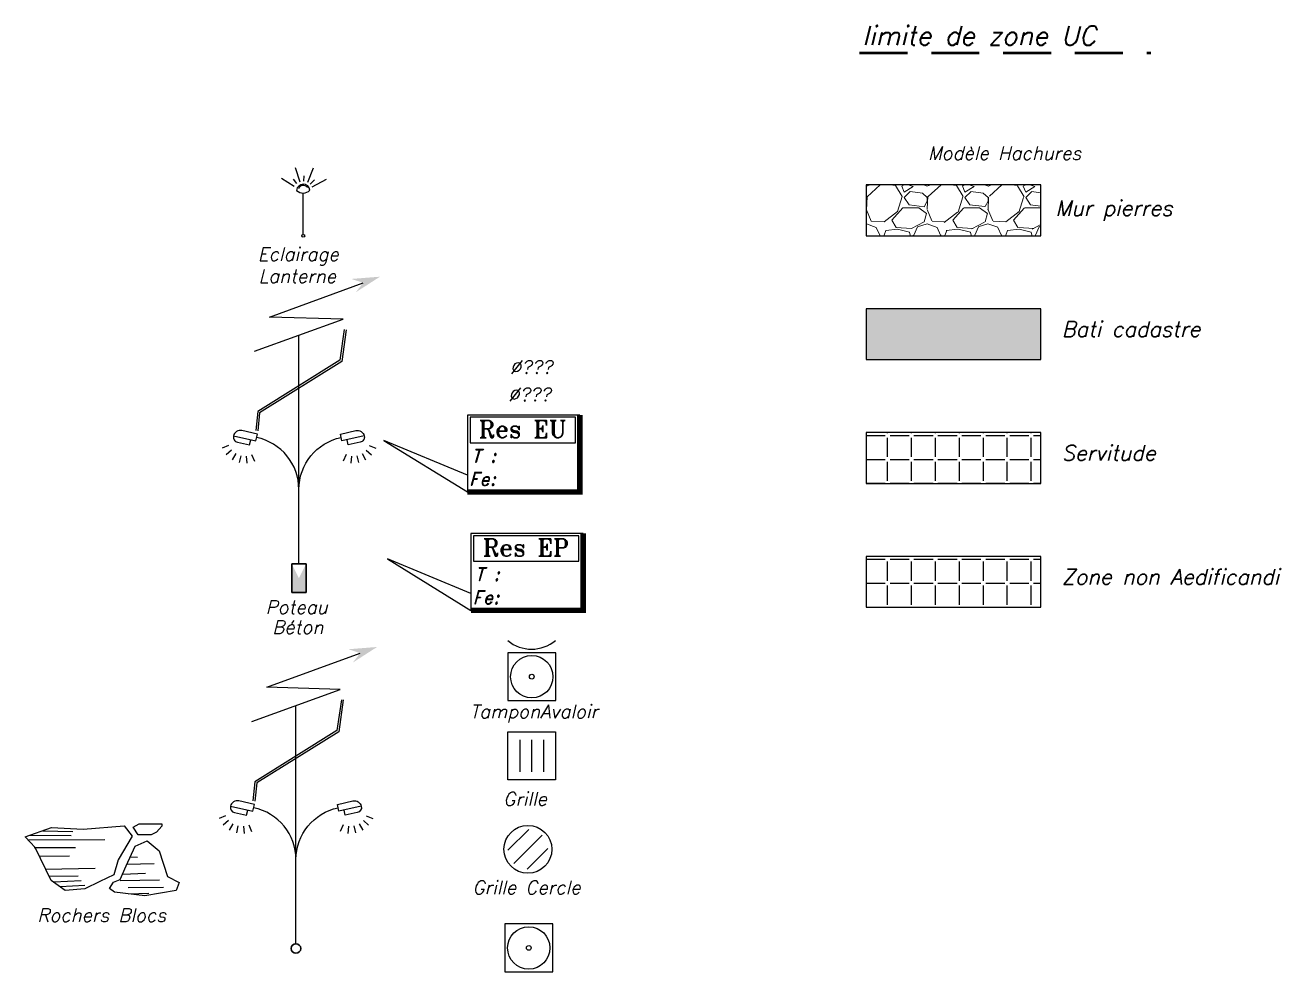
# Model space of a CAD drawing. Header units: metres. Extents: x 9606 to 9900, y 4805 to 4952.
# Drawn here: x 9818.76 to 9844.99, y 4932.17 to 4951.94 of the extents above; entities that cross this region are included whole.
import ezdxf
from ezdxf.enums import TextEntityAlignment as Align

# ---------------------------------------------------------------- set-up
doc = ezdxf.new("R2010")
doc.units = ezdxf.units.M
doc.header["$LTSCALE"] = 2
doc.linetypes.add('CACHEX2', pattern=[0.75, 0.5, -0.25])
for name, color, linetype in [('Cadastre Bati Hachures', 141, 'Continuous'), ('Légende Topo', 7, 'Continuous'), ('Mur', 7, 'Continuous'), ('Relief Rocher', 15, 'Continuous'), ('Res Eclairage Symbole', 7, 'Continuous'), ('Res Elec Symbole', 1, 'Continuous'), ('Res EP Symbole', 142, 'Continuous'), ('Res EP Texte', 142, 'Continuous'), ('Res EU Symbole', 32, 'Continuous'), ('Res EU Texte', 32, 'Continuous'), ('Res Téléphone Symbole', 3, 'Continuous'), ('Servitude', 40, 'Continuous'), ('Servitude Hachure', 40, 'Continuous'), ('Servitude Texte', 7, 'Continuous'), ('Voirie Texte', 7, 'Continuous'), ('Zonage PLU', 7, 'Continuous'), ('Zone Non Aedificandi', 7, 'Continuous')]:
    doc.layers.add(name, color=color, linetype=linetype)
doc.layers.add('Mur Hachure', color=251, linetype='Continuous', lineweight=9)
doc.styles.add('17', font='romans.shx', dxfattribs={"oblique": 13.5, "height": 0.9})
doc.styles.add('Cotation Alti', font='romans.shx', dxfattribs={"oblique": 13.49999999999998, "height": 0.28})
doc.styles.add('LEVÉTOPO', font='romand.shx', dxfattribs={"oblique": 15.3})
doc.styles.add('Romant', font='romant.shx', dxfattribs={"oblique": 13.5, "height": 0.5})

# ---------------------------------------------------------------- blocks, each defined once
blk = doc.blocks.new('Eclairage Lanterne')
for p, q in [((-0.06412473487368546, 1.122098558422035), (-0.1614649911884443, 1.417729678563487)), ((0.09353206753994882, 1.120455614556522), (0.214933422055183, 1.416543603411182)), ((-0.1915712975429487, 1.026376462117673), (-0.4576638001690045, 1.196615771167228)), ((-0.1326180540248465, 1.089610937706788), (-0.2018449912226475, 1.186105594919311)), ((0.01425814676315691, 1.140801228173519), (0.0182945666723378, 1.254410078798631)), ((0.1452688659418677, 1.080330191134286), (0.2352887437959487, 1.170057428684341)), ((0.1864171283378463, 1.020065911169477), (0.4847475022620354, 1.180045155642511)), ((-3.193525570486e-19, 0.02945507444580127), (-9.19735364299968e-18, 0.8935537849149665))]:
    blk.add_line(p, q)
blk.add_circle((0, 0), 0.02945507444580127)
for centre, radius, start, end in [((9.396672941871415e-05, 0.9370799270603022), 0.1395480761382769, 6.514912235577613, 175.4489414612873), ((0.001383611567660901, 0.9429411523328443), 0.1075024310356474, 39.20066541552768, 158.2149621239158), ((-0.002549854461243113, 1.09133272677064), 0.1977953781039447, 226.3757131305028, 315.5881405661805)]:
    blk.add_arc(centre, radius, start, end)
blk = doc.blocks.new('TamponAvaloir')
for p, q in [((0.9999999999999991, 1.000000000000001), (-8.881784197001252e-16, 1)), ((-8.881784197001252e-16, 1), (0, 0)), ((1, 8.881784197001252e-16), (0.9999999999999991, 1.000000000000001)), ((0, 0), (1, 8.881784197001252e-16))]:
    blk.add_line(p, q)
for radius in [0.4425, 0.05]:
    blk.add_circle((0.4999999999999996, 0.5000000000000004), radius)
blk.add_arc((0.4940150324255211, 1.851340306748171), 0.776608757684077, 230.2831471554344, 310.1452908107576)
blk = doc.blocks.new('TamponRondCarré')
for p, q in [((1, 1), (0, 1)), ((0, 1), (0, 0)), ((1, 0), (1, 1)), ((0, 0), (1, 0))]:
    blk.add_line(p, q)
for radius in [0.4425, 0.05]:
    blk.add_circle((0.5, 0.5), radius)
blk = doc.blocks.new('Grille Cercle')
at = {"linetype": 'ByBlock'}
for p, q in [((-0.4163459164202353, -0.01634591642026747), (0.01634591642037168, 0.4163459164202447)), ((-0.2946278254879694, -0.2946278254878557), (0.2946278254879126, 0.2946278254878841)), ((-0.01634591642033379, -0.4163459164202637), (0.4163459164202731, 0.01634591642029589))]:
    blk.add_line(p, q, dxfattribs=at)
at = {"color": 0, "linetype": 'ByBlock'}
blk.add_circle((1.894780628693376e-14, -9.47390314346688e-15), 0.4999999999999763, dxfattribs=at)
blk = doc.blocks.new('Rochers Blocs')
for p, q in [((-0.8333813410574689, 1.116454283078938), (-0.2804348286299216, 1.316524171728462)), ((-0.2804348286299216, 1.316524171728462), (0.3793869232460761, 1.280768715591663)), ((0.3793869232460761, 1.280768715591663), (1.236819970267883, 1.348262159713207)), ((1.236819970267883, 1.348262159713207), (1.400329572135191, 1.135738130927187)), ((1.423774591783236, 1.320943387234508), (1.550745196461842, 1.389642096765347)), ((1.528518221457785, 1.161048181901493), (1.423774591783236, 1.320943387234508)), ((1.550745196461842, 1.389642096765347), (2.023307816001807, 1.392052565623729)), ((2.024830371466476, 1.337816754550712), (1.913693159760306, 1.215284004648171)), ((2.023307816001807, 1.392052565623729), (2.024830371466476, 1.337816754550712)), ((-0.6266346811363984, 0.8942883177971609), (-0.8333813410574689, 1.116454283078938)), ((-0.7600000191749925, 1.053380029320168), (0.8294180562806706, 1.065432446347974)), ((-0.7341189109195989, 1.151807992759723), (0.1254457132082358, 1.143371320775282)), ((-0.4646488180493725, 1.246218475475585), (0.1659421711533415, 1.231353853909073)), ((1.400329572135191, 1.135738130927187), (1.113504682156222, 0.6391791233666402)), ((1.800728914436669, 1.157834194987807), (1.528518221457785, 1.161048181901493)), ((1.913693159760306, 1.215284004648171), (1.800728914436669, 1.157834194987807)), ((-0.6409455513120461, 0.8938865704431708), (0.2183145939823596, 0.8962970518731891)), ((-0.2923072415251005, 0.208908307987952), (-0.6266346811363984, 0.8942883177971609)), ((1.274578195416187, 0.5134323874483882), (1.463663211402596, 0.9204018500098357)), ((1.463663211402596, 0.9204018500098357), (1.718213411094545, 1.036104938895272)), ((1.718213411094545, 1.036104938895272), (1.967588138734628, 0.8259913672939738)), ((1.967588138734628, 0.8259913672939738), (2.140233042083331, 0.2880524469265843)), ((-0.5212820284592253, 0.7126987589405807), (0.094389100233091, 0.719126720196316)), ((1.113504682156222, 0.6391791233666402), (1.022159541523651, 0.3217991573136937)), ((1.287975500461916, 0.5463756156991528), (1.860409571781105, 0.562445489205351)), ((1.369577469980725, 0.7006463778317374), (1.512990491315026, 0.6938166692220098)), ((-0.4134932878553452, 0.4443319314615334), (0.6315034030038151, 0.4628122738261122)), ((-0.3376758773655264, 0.2944803848349948), (0.2779952520074253, 0.3009083218454335)), ((1.022159541523651, 0.3217991573136937), (0.7252857849333624, 0.1831965222312934)), ((1.153697813276897, 0.2277904093801844), (1.274578195416187, 0.5134323874483882)), ((1.207896118395015, 0.3378690433915273), (1.679849715612986, 0.3619738415281761)), ((2.140233042083331, 0.2880524469265843), (2.387171680435437, 0.1647161924383481)), ((-4.547473508864641e-13, 0), (-0.2923072415251005, 0.208908307987952)), ((-0.2341502916543308, 0.1779738138132155), (0.3379792688441784, 0.2048908398358961)), ((-0.1026120518883351, 0.08396506498173185), (0.4122741231886934, 0.1092751285276735)), ((0.4144057009753562, 0.03334498817639243), (-4.547473508864641e-13, 0)), ((0.7252857849333624, 0.1831965222312934), (0.4144057009753562, 0.03334498817639243)), ((0.92990086706777, 0.03696069730079487), (1.012111858908579, 0.1695371301551135)), ((1.032208408134971, -0.03615721516445222), (0.92990086706777, 0.03696069730079487)), ((1.012111858908579, 0.1695371301551135), (1.153697813276897, 0.2277904093801844)), ((1.154306834918256, 0.2060961043472171), (1.970329890852284, 0.2181484971297237)), ((1.315989370500209, 0.05865503915069864), (2.06045817151775, 0.0686986978571752)), ((2.32018506060634, 1.249000902703301e-16), (1.664626496290913, -0.1161048236677915)), ((2.387171680435437, 0.1647161924383481), (2.32018506060634, 1.249000902703301e-16)), ((1.664626496290913, -0.1161048236677915), (1.032208408134971, -0.03615721516445222)), ((1.33395434262058, -0.07110919006288247), (1.748969033931135, -0.05945853206273051))]:
    blk.add_line(p, q)
blk = doc.blocks.new('Poteau Béton Ecl')
at = {"color": 0}
for p, q in [((-1.366147240332708, 3.269235880649049), (-0.898851690642914, 3.165116302349887)), ((-0.8668148973202108, 3.30889960506569), (-1.190327144294173, 3.380982390041964)), ((-1.030716946808269, 3.081306236168786), (-1.00668935181622, 3.189143897342035)), ((-0.898851690642914, 3.165116302349887), (-0.8668148973202108, 3.30889960506569)), ((-1.470384665949524, 3.070688192841985), (-1.605538598825149, 3.012092296833316)), ((-1.408579640170132, 2.973445005531971), (-1.519012151970401, 2.875952865763324)), ((-1.319750751345509, 2.900060744240633), (-1.394650823761083, 2.773215047264486)), ((-1.282337910697294, 3.137370624483694), (-1.030716946808269, 3.081306236168786)), ((-1.212592185340554, 2.857718202982994), (-1.244628978663371, 2.713934900267262)), ((-1.097593089978517, 2.850561188068554), (-1.083630392465636, 2.703915668623637)), ((-0.9860115668303138, 2.879291627583527), (-0.9274164073673887, 2.744137694707959))]:
    blk.add_line(p, q, dxfattribs=at)
at = {"flags": 128}
blk.add_lwpolyline([(0, 0.5999999999767169), (0, 2.15471991584559)], dxfattribs=at)
blk.add_lwpolyline([(-0.1499999999068677, 0), (0.1499999999068677, 0), (0.1499999999068677, 0.5999999999767169), (-0.1499999999068677, 0.5999999999767169)], close=True)
blk.add_lwpolyline([(-0.1499999999068677, 0), (0.1499999999068677, 0), (0.1499999999068677, 0.5999999999767169), (-0.1499999999068677, 0.5999999999767169)], close=True)
at = {"color": 0}
for centre, radius, start, end in [((-1.258310315705216, 3.245208285656901), 0.1104818603646372, 167.4389049999996, 257.4389049999997), ((-1.22236393761699, 3.237199087326246), 0.1473091471528497, 77.43890499999978, 167.4389049999996), ((-1.104818603646379, 2.15471991584559), 1.104818603646373, 0, 78.4089789999995)]:
    blk.add_arc(centre, radius, start, end, dxfattribs=at)
blk.add_solid([(-0.1499999999068677, 0.5999999999767169), (-0.1499999999068677, 0), (0.1499999999068677, 0)])
blk = doc.blocks.new('Poteau Béton F T')
for points in [[(0.9495641630356149, 5.494297250941914), (0.8574399547844536, 4.850601668695589), (-0.8574399547844536, 3.779116623085717), (-0.897639679583758, 3.381937022890401)], [(0.9891606972870921, 5.488630287445453), (0.8944025179003292, 4.826530470135008), (-0.8196175360464997, 3.755582676396445), (-0.8578430000732218, 3.37790908297748)]]:
    blk.add_lwpolyline(points)
at = {"flags": 128}
blk.add_lwpolyline([(0, 0.5999999999767169), (0, 4.267693132698997)], dxfattribs=at)
blk.add_lwpolyline([(-0.1499999999068677, 0), (0.1499999999068677, 0), (0.1499999999068677, 0.5999999999767169), (-0.1499999999068677, 0.5999999999767169)], close=True)
blk.add_lwpolyline([(-0.1499999999068677, 0), (0.1499999999068677, 0), (0.1499999999068677, 0.5999999999767169), (-0.1499999999068677, 0.5999999999767169)], close=True)
blk.add_solid([(-0.1499999999068677, 0.5999999999767169), (-0.1499999999068677, 0), (0.1499999999068677, 0)])
blk = doc.blocks.new('Poteau Bois Ecl')
at = {"color": 0}
for p, q in [((-1.366147240332694, 2.96923588066069), (-0.8988516906429282, 2.865116302361528)), ((-0.8668148973202108, 3.008899605077332), (-1.190327144294173, 3.080982390053606)), ((-1.030716946808283, 2.781306236180427), (-1.00668935181622, 2.889143897353676)), ((-0.8988516906429282, 2.865116302361528), (-0.8668148973202108, 3.008899605077332)), ((-1.470384665949524, 2.770688192853626), (-1.605538598825134, 2.712092296844958)), ((-1.408579640170132, 2.673445005543613), (-1.519012151970401, 2.575952865774966)), ((-1.282337910697294, 2.837370624495335), (-1.030716946808283, 2.781306236180427)), ((-1.319750751345509, 2.600060744252275), (-1.394650823761083, 2.473215047276128)), ((-1.212592185340554, 2.557718202994636), (-1.244628978663371, 2.413934900278903)), ((-1.097593089978517, 2.550561188080195), (-1.083630392465636, 2.403915668635278)), ((-0.986011566830328, 2.579291627595168), (-0.9274164073674029, 2.444137694719601))]:
    blk.add_line(p, q, dxfattribs=at)
at = {"flags": 128}
blk.add_lwpolyline([(0, 0.09999999999999432), (0, 1.854719915857231)], dxfattribs=at)
blk.add_circle((0, 0), 0.1)
at = {"color": 0}
for centre, radius, start, end in [((-1.258310315705231, 2.945208285668542), 0.1104818603646372, 167.4389049999997, 257.4389049999997), ((-1.222363937616976, 2.937199087337888), 0.1473091471528497, 77.43890499999978, 167.4389049999997), ((-1.104818603646379, 1.854719915857231), 1.104818603646373, 0, 78.40897900000029)]:
    blk.add_arc(centre, radius, start, end, dxfattribs=at)
blk = doc.blocks.new('Poteau Bois F T')
for points in [[(0.9495641630356149, 5.194297250953555), (0.8574399547844536, 4.55060166870723), (-0.8574399547844536, 3.479116623097359), (-0.897639679583758, 3.081937022902043)], [(0.9891606972870921, 5.188630287457094), (0.8944025179003292, 4.52653047014665), (-0.8196175360464997, 3.455582676408087), (-0.8578430000732218, 3.077909082989121)]]:
    blk.add_lwpolyline(points)
at = {"flags": 128}
blk.add_lwpolyline([(0, 0.1000000000000001), (0, 3.967693132710639)], dxfattribs=at)
blk.add_circle((0, 0), 0.1)
blk = doc.blocks.new('Poteau Béton E D F')
for points in [[(0.9247972807566498, 5.708119942575893), (-0.6105634730124052, 5.753764450668557), (1.344769588969541, 6.468047350647128)], [(-0.9243209165801431, 5.039374819493121), (0.9247972807566498, 5.708119942575893)]]:
    blk.add_lwpolyline(points)
blk.add_lwpolyline([(-2.3037127760972e-15, 0.5999999999767169), (-5.684341886080801e-14, 5.354719915845497, -0.006258657092261906), (0.0002381820881964813, 5.373747380916061)], format="xyb")
at = {"flags": 128}
blk.add_lwpolyline([(9.577570790814116e-06, 0.5999999999767169), (0.0002381820881964813, 5.373747380916061)], dxfattribs=at)
blk.add_lwpolyline([(-0.1499999999068677, 0), (0.1499999999068677, 0), (0.1499999999068677, 0.5999999999767169), (-0.1499999999068677, 0.5999999999767169)], close=True)
blk.add_lwpolyline([(-0.1499999999068677, 0), (0.1499999999068677, 0), (0.1499999999068677, 0.5999999999767169), (-0.1499999999068677, 0.5999999999767169)], close=True)
for points in [[(1.344769588969541, 6.468047350647128), (1.096318697621939, 6.548540056219524), (1.694477829914433, 6.595504432103796)], [(1.344769588969541, 6.468047350647128), (1.188343179477272, 6.26951641077382), (1.694477829914433, 6.595504432103796)], [(-0.1499999999068677, 0.5999999999767169), (-0.1499999999068677, 0), (0.1499999999068677, 0)]]:
    blk.add_solid(points)
blk = doc.blocks.new('Poteau Bois E D F')
for points in [[(0.9247972807566498, 5.408119942587534), (-0.6105634730124052, 5.453764450680199), (1.344769588969541, 6.168047350658769)], [(-0.9243209165801431, 4.739374819504762), (0.9247972807566498, 5.408119942587534)]]:
    blk.add_lwpolyline(points)
at = {"flags": 128}
blk.add_lwpolyline([(0, 0.1000000000000001), (0.0002381820881964813, 5.073747380927703)], dxfattribs=at)
blk.add_lwpolyline([(0, 0.1000000000000001), (-5.684341886080801e-14, 5.054719915857138, -0.006258657092261906), (0.0002381820881964813, 5.073747380927703)], format="xyb")
blk.add_circle((0, 0), 0.1)
for points in [[(1.344769588969541, 6.168047350658769), (1.096318697621939, 6.248540056231166), (1.694477829914433, 6.295504432115438)], [(1.344769588969541, 6.168047350658769), (1.188343179477272, 5.969516410785461), (1.694477829914433, 6.295504432115438)]]:
    blk.add_solid(points)
blk = doc.blocks.new('A$C15EB4C66')
at = {"color": 0, "linetype": 'ByBlock'}
for p, q in [((0.25, 0.8333333333330302), (0.25, 0.1666666666669698)), ((0.5, 0.8333333333330302), (0.5, 0.1666666666669698)), ((0.75, 0.8333333333330302), (0.75, 0.1666666666669698))]:
    blk.add_line(p, q, dxfattribs=at)
blk.add_lwpolyline([(0, 0), (0, 1), (1, 1), (1, 0)], close=True, dxfattribs=at)

msp = doc.modelspace()

# ---------------------------------------------------------------- hatches: boundary and pattern name
at = {"layer": 'Cadastre Bati Hachures'}
msp.add_hatch(color=256, dxfattribs=at).paths.add_polyline_path([(9839.976640360783, 4946.014661344602), (9836.328849219604, 4946.014661344603), (9836.328849219606, 4944.955188132666), (9839.976640360783, 4944.955188132666)])
at = {"layer": 'Mur Hachure'}
h = msp.add_hatch(dxfattribs=at)
h.set_pattern_fill('GRAVEL', color=256, scale=0.05, style=0)
h.set_pattern_definition([(228.0128, (9837.243249219604, 4948.810980845229), (-10.16000863294801, -11.43001404475629), [0.1708605, -16.91525]), (184.9697, (9837.128949219605, 4948.683980845229), (15.24002465308956, 1.269991037693729), [0.2932025, -29.027]), (132.5104, (9836.836849219604, 4948.658580845228), (12.69999075916585, -13.97001364623021), [0.206741, -20.46735]), (267.2737, (9836.341549219604, 4948.341080845229), (1.269994485414086, 25.39999182668322), [0.2670025, -26.4332]), (292.8337, (9836.328849219604, 4948.074380845229), (-6.350018027750952, 15.24000866502556), [0.261817, -25.9199]), (357.2737, (9836.430449219604, 4947.833080845228), (-25.39999182668322, 1.269994485414088), [0.2670025, -26.4332]), (37.6942, (9836.697149219604, 4947.820380845229), (-16.51001043061997, -12.69998867849245), [0.353097, -34.95655000000001]), (72.2553, (9836.976549219604, 4948.036280845228), (8.890017782733599, 27.9400081030182), [0.33336, -33.00265]), (121.4296, (9837.078149219604, 4948.353780845228), (-10.16000261763224, 16.50998057998634), [0.2679065, -26.52275]), (175.2364, (9836.938449219604, 4948.582380845229), (13.96998902652723, -1.269988081360578), [0.3058565, -14.98695]), (222.3974, (9836.633649219604, 4948.607780845228), (-15.24000045861986, -13.96998182531848), [0.395539, -39.1584]), (138.8141, (9837.598849219605, 4948.328380845229), (-8.889994337112368, 7.619988278562002), [0.1350025, -13.3653]), (171.4692, (9837.497249219605, 4948.417280845229), (16.5099747977957, -2.540006400022849), [0.2568409999999999, -25.4273]), (225, (9837.243249219604, 4948.455380845228), (-2.664535259100376e-16, -1.269999134350099), [0.1796045, -1.616445]), (203.1986, (9837.154349219605, 4948.607780845228), (6.350021412795416, 2.540011137153133), [0.0967205, -9.575299999999999]), (291.8014, (9837.065449219604, 4948.569680845229), (-1.270000890947255, 3.810002454365932), [0.136783, -6.702400000000001]), (30.9638, (9837.116249219604, 4948.442680845229), (3.809995977404113, 2.540001979330276), [0.22216, -7.183149999999999]), (161.5651, (9837.306749219604, 4948.556980845228), (2.540001159090491, -1.269998111232538), [0.1606435, -3.85545]), (16.38950000000001, (9836.328849219604, 4948.569680845229), (12.70000700698468, 3.809992074983902), [0.225044, -22.2794]), (70.3462, (9836.544749219604, 4948.633180845229), (-5.079985844338254, -13.9699802442725), [0.1887995, -18.6911]), (293.1986, (9837.306749219604, 4948.810980845229), (-2.540011137153132, 6.350021412795417), [0.19344, -9.4786]), (343.6105, (9837.382949219604, 4948.633180845229), (-12.70000700698468, 3.809992074983906), [0.225044, -22.2794]), (339.444, (9836.328849219604, 4947.782280845228), (-6.350007882127955, 2.539996918025069), [0.2170175, -10.63385]), (294.7751, (9836.532049219604, 4947.706080845229), (-6.34998520181342, 13.96999351307834), [0.181836, -18.0018]), (66.80140000000002, (9837.319449219603, 4947.540980845229), (2.540011137153134, 6.350021412795416), [0.19344, -9.4786]), (17.354, (9837.395649219605, 4947.718780845229), (-16.51000089092998, -5.079992337802817), [0.2128915, -21.0762]), (69.444, (9836.697149219604, 4947.540980845229), (-2.539996918025072, -6.350007882127954), [0.108509, -10.7424]), (101.3099, (9837.243249219604, 4947.540980845229), (-1.269993731443674, 5.07998373045131), [0.06475750000000001, -6.411]), (165.9638, (9837.230549219605, 4947.604480845229), (3.810002677348587, -1.269997802061821), [0.261817, -4.974525]), (186.0090000000001, (9836.976549219604, 4947.667980845229), (12.69998127221398, 1.269997034273929), [0.2426335, -24.0207]), (303.6901, (9837.116249219604, 4948.328380845229), (-1.270000435653617, 2.53999754961592), [0.183162, -4.395890000000001]), (353.1572, (9837.217849219604, 4948.175980845229), (21.59000892832171, -2.54001137582742), [0.3197785, -31.658]), (60.94540000000001, (9837.535349219605, 4948.137880845228), (-5.079988182914545, -8.889978805417064), [0.130754, -12.9447]), (90, (9837.598849219605, 4948.252180845228), (-1.27, 1.27), [0.0762, -1.1938]), (120.2564, (9836.951149219605, 4947.706080845229), (5.079989233418056, -8.889995516238782), [0.1764335, -17.46695]), (48.01279999999999, (9836.862249219605, 4947.858480845229), (10.160008632948, 11.43001404475629), [0.3417215, -16.7444]), (0, (9837.090849219605, 4948.112480845229), (1.27, 1.27), [0.3302, -0.9398]), (325.3048, (9837.421049219603, 4948.112480845229), (-12.69997799547684, 8.890000845242382), [0.200805, -19.87965]), (254.0546, (9837.586149219604, 4947.998180845228), (-1.270003239850737, -5.080012101601814), [0.1849145, -9.06085]), (207.646, (9837.535349219605, 4947.820380845229), (-24.12999152451136, -12.7000079873617), [0.3010725, -29.80625]), (175.4261, (9837.268649219604, 4947.680680845228), (-16.51000380237376, 1.269993855609731), [0.3185145, -31.5329]), (175.4261, (9837.268649219604, 4947.680680845228), (-16.51000380237376, 1.269993855609731), [0.3185145, -31.5329])])
h.paths.add_polyline_path([(9839.976640360783, 4948.600454057165), (9836.328849219604, 4948.600454057166), (9836.328849219606, 4947.540980845229), (9839.976640360783, 4947.540980845229)])
at = {"layer": 'Servitude Hachure'}
h = msp.add_hatch(dxfattribs=at)
h.set_pattern_fill('POTAG1', color=40, scale=0.1, style=0)
h.set_pattern_definition([(0, (9836.328849219602, 4942.369395420104), (0, 0.5), [0.4, -0.1]), (90, (9836.278849219603, 4942.419395420104), (-0.5, 3.061616997868383e-17), [0.4, -0.1])])
h.paths.add_polyline_path([(9839.976640360781, 4943.428868632039), (9836.328849219602, 4943.42886863204), (9836.328849219604, 4942.369395420104), (9839.976640360783, 4942.369395420104)])
at = {"layer": 'Zone Non Aedificandi'}
h = msp.add_hatch(dxfattribs=at)
h.set_pattern_fill('POTAG1', color=40, scale=0.1, style=0)
h.set_pattern_definition([(0, (9836.328849219602, 4939.783602707541), (0, 0.5), [0.4, -0.1]), (90, (9836.278849219603, 4939.833602707541), (-0.5, 3.061616997868383e-17), [0.4, -0.1])])
h.paths.add_polyline_path([(9839.976640360781, 4940.843075919476), (9836.328849219602, 4940.843075919477), (9836.328849219604, 4939.783602707541), (9839.976640360783, 4939.783602707541)])

# ---------------------------------------------------------------- linework, layer by layer
at = {"layer": 'Mur'}
for points in [[(9836.328849219604, 4947.540980845229), (9839.976640360783, 4947.540980845229), (9839.976640360783, 4948.600454057165), (9836.328849219604, 4948.600454057165)], [(9836.328849219604, 4944.955188132666), (9839.976640360783, 4944.955188132666), (9839.976640360783, 4946.014661344602), (9836.328849219604, 4946.014661344602)]]:
    msp.add_lwpolyline(points, close=True, dxfattribs=at)
at = {"layer": 'Res EP Symbole', "flags": 128}
for points in [[(9828.676014406303, 4944.780663748115, 0, 0, 0), (9828.236590418168, 4944.780663748115, 0.1620861166118266, 0, 0), (9827.917791209982, 4944.780663748115, 0, 0, 0)], [(9830.089680269579, 4944.780663748115, 0, 0, 0), (9830.529104257714, 4944.780663748115, 0.1620861166118266, 0, 0), (9830.8479034659, 4944.780663748115, 0, 0, 0)]]:
    msp.add_lwpolyline(points, format="xyseb", dxfattribs=at)
at = {"layer": 'Res EP Texte', "linetype": 'Continuous'}
for p, q in [((9828.073689159788, 4941.322646087593), (9828.073628710836, 4939.717154520349)), ((9830.420364706357, 4941.322557731793), (9828.073689159788, 4941.322646087593))]:
    msp.add_line(p, q, dxfattribs=at)
at = {"layer": 'Res EP Texte', "linetype": 'Continuous', "const_width": 0.1166583805729942, "flags": 128}
msp.add_lwpolyline([(9828.073628710836, 4939.717154520349), (9830.42030425737, 4939.717066164627), (9830.420364706357, 4941.322557731793)], dxfattribs=at)
at = {"layer": 'Res EP Texte', "linetype": 'Continuous'}
msp.add_lwpolyline([(9828.128823641971, 4940.741576402267), (9830.327528948292, 4940.741493617817), (9830.327549083386, 4941.276268952472), (9828.128843777025, 4941.276351736808)], close=True, dxfattribs=at)
at = {"layer": 'Res EP Texte', "linetype": 'Continuous', "flags": 128}
msp.add_lwpolyline([(9828.073642034366, 4940.071019805931), (9826.329372921766, 4940.790673702221), (9828.073628710836, 4939.717154520349)], dxfattribs=at)
at = {"layer": 'Res EU Symbole', "flags": 128}
for points in [[(9828.64026866329, 4944.208817421463, 0, 0, 0), (9828.200844675155, 4944.208817421463, 0.1620861166118266, 0, 0), (9827.88204546697, 4944.208817421463, 0, 0, 0)], [(9830.089680269579, 4944.208817421463, 0, 0, 0), (9830.529104257714, 4944.208817421463, 0.1620861166118266, 0, 0), (9830.8479034659, 4944.208817421463, 0, 0, 0)]]:
    msp.add_lwpolyline(points, format="xyseb", dxfattribs=at)
at = {"layer": 'Res EU Texte', "linetype": 'Continuous'}
for p, q in [((9828.002214907548, 4943.79449545528), (9828.002154458596, 4942.189003888036)), ((9830.348890454117, 4943.79440709948), (9828.002214907548, 4943.79449545528))]:
    msp.add_line(p, q, dxfattribs=at)
at = {"layer": 'Res EU Texte', "linetype": 'Continuous', "const_width": 0.1166583805729942, "flags": 128}
msp.add_lwpolyline([(9828.002154458596, 4942.189003888036), (9830.34883000513, 4942.188915532314), (9830.348890454117, 4943.79440709948)], dxfattribs=at)
at = {"layer": 'Res EU Texte', "linetype": 'Continuous'}
msp.add_lwpolyline([(9828.057349389732, 4943.213425769954), (9830.256054696052, 4943.213342985504), (9830.256074831146, 4943.74811832016), (9828.057369524786, 4943.748201104496)], close=True, dxfattribs=at)
at = {"layer": 'Res EU Texte', "linetype": 'Continuous', "flags": 128}
msp.add_lwpolyline([(9828.002167782126, 4942.542869173618), (9826.257898669526, 4943.262523069909), (9828.002154458596, 4942.189003888036)], dxfattribs=at)
at = {"layer": 'Servitude'}
msp.add_lwpolyline([(9836.328849219604, 4942.369395420104), (9839.976640360783, 4942.369395420104), (9839.976640360783, 4943.42886863204), (9836.328849219604, 4943.42886863204)], close=True, dxfattribs=at)
at = {"layer": 'Zonage PLU', "color": 3, "linetype": 'CACHEX2', "lineweight": 50, "flags": 128}
msp.add_lwpolyline([(9836.192569424325, 4951.356541204334), (9842.278292078508, 4951.356541204333)], dxfattribs=at)
at = {"layer": 'Zone Non Aedificandi'}
msp.add_lwpolyline([(9836.328849219604, 4939.783602707541), (9839.976640360783, 4939.783602707541), (9839.976640360783, 4940.843075919477), (9836.328849219604, 4940.843075919477)], close=True, dxfattribs=at)

# ---------------------------------------------------------------- block references
at = {"layer": 'Légende Topo'}
msp.add_blockref('TamponRondCarré', (9828.783068569768, 4932.167856457516), dxfattribs=at)
at = {"layer": 'Relief Rocher'}
msp.add_blockref('Rochers Blocs', (9819.59580449583, 4933.869240133072), dxfattribs=at)
at = {"layer": 'Res Eclairage Symbole'}
for name, p in [('Eclairage Lanterne', (9824.573673440442, 4947.538268206131)), ('Poteau Béton Ecl', (9824.480822102525, 4940.088943736876)), ('Poteau Bois Ecl', (9824.41941252782, 4932.656623587204))]:
    msp.add_blockref(name, p, dxfattribs=at)
at = {"layer": 'Res Eclairage Symbole', "xscale": -1}
for name, p in [('Poteau Béton Ecl', (9824.480822102525, 4940.088943736876)), ('Poteau Bois Ecl', (9824.41941252782, 4932.656623587204))]:
    msp.add_blockref(name, p, dxfattribs=at)
at = {"layer": 'Res Elec Symbole'}
for name, p in [('Poteau Béton E D F', (9824.480822102525, 4940.088943736876)), ('Poteau Bois E D F', (9824.41941252782, 4932.656623587204))]:
    msp.add_blockref(name, p, dxfattribs=at)
at = {"layer": 'Res EP Symbole'}
for name, p in [('TamponAvaloir', (9828.846011606987, 4937.831866424731)), ('A$C15EB4C66', (9828.843409653173, 4936.178945651472)), ('Grille Cercle', (9829.26563054259, 4934.727149705835))]:
    msp.add_blockref(name, p, dxfattribs=at)
at = {"layer": 'Res Téléphone Symbole'}
for name, p in [('Poteau Béton F T', (9824.480822102525, 4940.088943736876)), ('Poteau Bois F T', (9824.41941252782, 4932.656623587204))]:
    msp.add_blockref(name, p, dxfattribs=at)

# ---------------------------------------------------------------- texts
at = {"layer": 'Légende Topo', "style": 'Cotation Alti', "oblique": 13.49999999999998}
for s, height, p in [('Modèle Hachures', 0.28, (9837.61980814891, 4949.125980182457)), ('Mur pierres', 0.32, (9840.287940390219, 4947.956867007085)), ('Eclairage', 0.28, (9823.621538887906, 4947.014672374441)), ('Lanterne', 0.28, (9823.63740775024, 4946.554542965656)), ('Bati cadastre', 0.32, (9840.418889919856, 4945.430017826085)), ('Poteau', 0.28, (9823.785298174053, 4939.645271793562)), ('Béton', 0.28, (9823.925157349026, 4939.225851417509)), ('TamponAvaloir', 0.28, (9828.05425516515, 4937.46742641248)), ('Grille', 0.28, (9828.75150494077, 4935.639774742226)), ('Grille Cercle', 0.28, (9828.109601837425, 4933.791424008816))]:
    msp.add_text(s, height=height, dxfattribs=at).set_placement(p)
at = {"layer": 'Res EP Texte', "style": 'Cotation Alti', "oblique": 13.49999999999998}
msp.add_text('%%c???', height=0.2799999999999998, dxfattribs=at).set_placement((9828.885142592402, 4944.655603103208))
at = {"layer": 'Res EP Texte', "linetype": 'Continuous', "style": 'Romant'}
msp.add_text('Res EP', height=0.36, rotation=0.04202849612565067, dxfattribs=at).set_placement((9829.226364357839, 4941.208397059112), align=Align.TOP_CENTER)
at = {"layer": 'Res EP Texte', "linetype": 'Continuous', "style": 'LEVÉTOPO', "oblique": 15.3}
for s, p in [('T :', (9828.149202678354, 4940.3332966654)), ('Fe:', (9828.105130495644, 4939.849158659435))]:
    msp.add_text(s, height=0.2799801133751862, rotation=359.9978427316076, dxfattribs=at).set_placement(p)
at = {"layer": 'Res EU Texte', "linetype": 'Continuous', "style": 'Cotation Alti', "oblique": 13.49999999999998}
msp.add_text('%%c???', height=0.2799999999999998, dxfattribs=at).set_placement((9828.84939684939, 4944.083756776556))
at = {"layer": 'Res EU Texte', "linetype": 'Continuous', "style": 'Romant'}
msp.add_text('Res EU', height=0.36, rotation=0.04202849612565067, dxfattribs=at).set_placement((9829.1548901056, 4943.680246426799), align=Align.TOP_CENTER)
at = {"layer": 'Res EU Texte', "linetype": 'Continuous', "style": 'LEVÉTOPO', "oblique": 15.3}
for s, p in [('T :', (9828.077728426115, 4942.805146033087)), ('Fe:', (9828.033656243404, 4942.321008027122))]:
    msp.add_text(s, height=0.2799801133751862, rotation=359.9978427316076, dxfattribs=at).set_placement(p)
at = {"layer": 'Servitude Texte', "style": 'Cotation Alti', "oblique": 13.49999999999998}
msp.add_text('Servitude', height=0.32, dxfattribs=at).set_placement((9840.418889919856, 4942.844225113522))
at = {"layer": 'Voirie Texte', "style": 'Cotation Alti', "oblique": 13.49999999999998}
msp.add_text('Rochers Blocs', height=0.28, dxfattribs=at).set_placement((9819.018364430915, 4933.213810468202))
at = {"layer": 'Zonage PLU', "color": 7, "style": '17', "oblique": 13.5}
msp.add_text('limite de zone UC', height=0.4, dxfattribs=at).set_placement((9836.251814685065, 4951.518569885669))
at = {"layer": 'Zone Non Aedificandi', "style": 'Cotation Alti', "oblique": 13.49999999999998}
msp.add_text('Zone non Aedificandi', height=0.32, dxfattribs=at).set_placement((9840.418889919856, 4940.258432400959))

doc.saveas('drawing.dxf')
